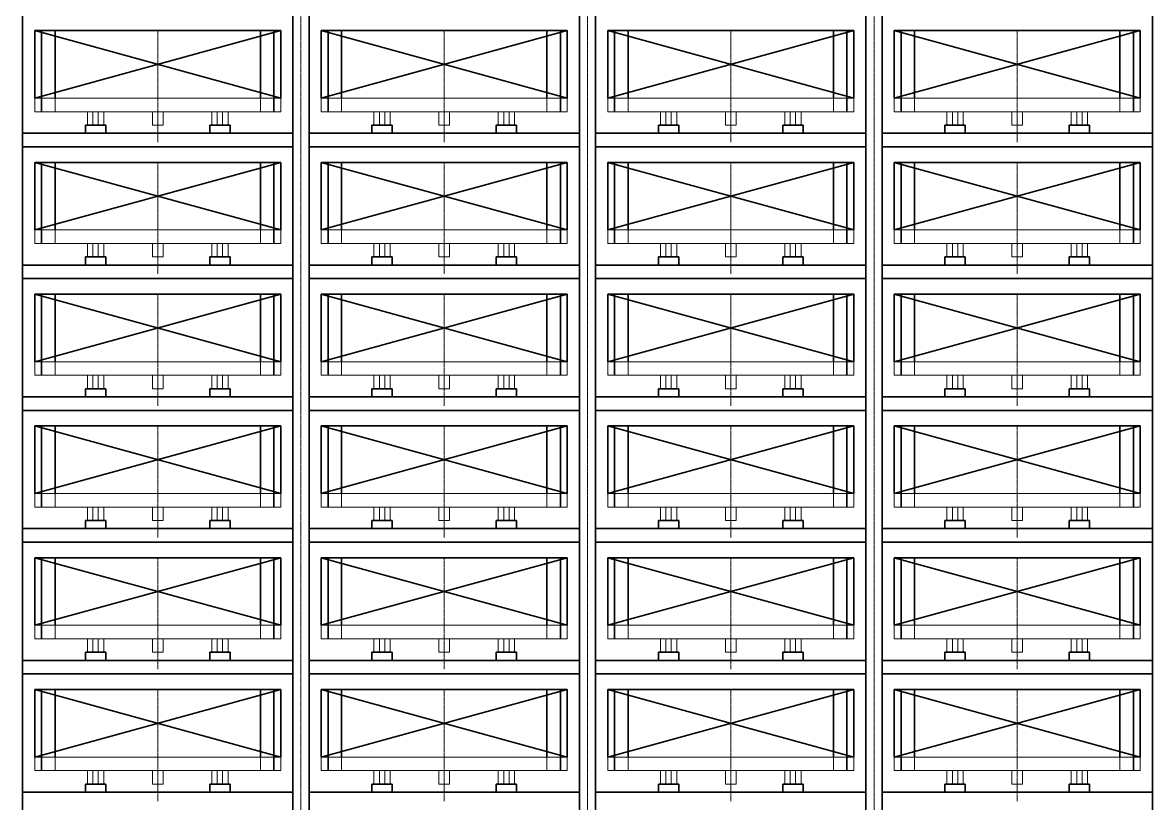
# Model space of a CAD drawing. Header units: millimetres. Extents: x -67280 to 67280, y -47520 to 47520.
# Drawn here: x -7238 to 1122, y 9242 to 15019 of the extents above; entities that cross this region are included whole.
import ezdxf

# ---------------------------------------------------------------- set-up
doc = ezdxf.new("R2010")
doc.units = ezdxf.units.MM
doc.linetypes.add('点画线', pattern=[18, 12, -2, 2, -2])
for name, color, linetype, lineweight in [('ACADCAXA细实线层', 3, 'Continuous', 18), ('EB0', 7, 'Continuous', 35), ('中心线层', 1, '点画线', 18), ('尺寸线层', 4, 'Continuous', 18), ('细实线层', 3, 'Continuous', 18)]:
    doc.layers.add(name, color=color, linetype=linetype, lineweight=lineweight)

msp = doc.modelspace()

# ---------------------------------------------------------------- linework, layer by layer
at = {"layer": 'ACADCAXA细实线层', "color": 2, "linetype": 'Continuous', "lineweight": 18}
for p, q in [((-7147.969, 14459.786), (-5327.969, 14459.786)), ((-5027.969, 14459.786), (-3207.969, 14459.786)), ((-2907.969, 14459.786), (-1087.969, 14459.786)), ((-787.969, 14459.786), (1032.031, 14459.786)), ((-7147.969, 14359.786), (-5327.969, 14359.786)), ((-6757.969, 14259.786), (-6757.969, 14359.786)), ((-6677.969, 14259.786), (-6677.969, 14359.786)), ((-6277.969, 14259.786), (-6277.969, 14359.786)), ((-6197.969, 14259.786), (-6197.969, 14359.786)), ((-5797.969, 14259.786), (-5797.969, 14359.786)), ((-5717.969, 14259.786), (-5717.969, 14359.786)), ((-5027.969, 14359.786), (-3207.969, 14359.786)), ((-4637.969, 14259.786), (-4637.969, 14359.786)), ((-4557.969, 14259.786), (-4557.969, 14359.786)), ((-4157.969, 14259.786), (-4157.969, 14359.786)), ((-4077.969, 14259.786), (-4077.969, 14359.786)), ((-3677.969, 14259.786), (-3677.969, 14359.786)), ((-3597.969, 14259.786), (-3597.969, 14359.786)), ((-2907.969, 14359.786), (-1087.969, 14359.786)), ((-2517.969, 14259.786), (-2517.969, 14359.786)), ((-2437.969, 14259.786), (-2437.969, 14359.786)), ((-2037.969, 14259.786), (-2037.969, 14359.786)), ((-1957.969, 14259.786), (-1957.969, 14359.786)), ((-1557.969, 14259.786), (-1557.969, 14359.786)), ((-1477.969, 14259.786), (-1477.969, 14359.786)), ((-787.969, 14359.786), (1032.031, 14359.786)), ((-397.969, 14259.786), (-397.969, 14359.786)), ((-317.969, 14259.786), (-317.969, 14359.786)), ((82.031, 14259.786), (82.031, 14359.786)), ((162.031, 14259.786), (162.031, 14359.786)), ((562.031, 14259.786), (562.031, 14359.786)), ((642.031, 14259.786), (642.031, 14359.786)), ((-6757.969, 14259.786), (-6677.969, 14259.786)), ((-6277.969, 14259.786), (-6197.969, 14259.786)), ((-5797.969, 14259.786), (-5717.969, 14259.786)), ((-4637.969, 14259.786), (-4557.969, 14259.786)), ((-4157.969, 14259.786), (-4077.969, 14259.786)), ((-3677.969, 14259.786), (-3597.969, 14259.786)), ((-2517.969, 14259.786), (-2437.969, 14259.786)), ((-2037.969, 14259.786), (-1957.969, 14259.786)), ((-1557.969, 14259.786), (-1477.969, 14259.786)), ((-397.969, 14259.786), (-317.969, 14259.786)), ((82.031, 14259.786), (162.031, 14259.786)), ((562.031, 14259.786), (642.031, 14259.786)), ((-7147.969, 13484.786), (-5327.969, 13484.786)), ((-5027.969, 13484.786), (-3207.969, 13484.786)), ((-2907.969, 13484.786), (-1087.969, 13484.786)), ((-787.969, 13484.786), (1032.031, 13484.786)), ((-7147.969, 13384.786), (-5327.969, 13384.786)), ((-6757.969, 13284.786), (-6757.969, 13384.786)), ((-6677.969, 13284.786), (-6677.969, 13384.786)), ((-6277.969, 13284.786), (-6277.969, 13384.786)), ((-6197.969, 13284.786), (-6197.969, 13384.786)), ((-5797.969, 13284.786), (-5797.969, 13384.786)), ((-5717.969, 13284.786), (-5717.969, 13384.786)), ((-5027.969, 13384.786), (-3207.969, 13384.786)), ((-4637.969, 13284.786), (-4637.969, 13384.786)), ((-4557.969, 13284.786), (-4557.969, 13384.786)), ((-4157.969, 13284.786), (-4157.969, 13384.786)), ((-4077.969, 13284.786), (-4077.969, 13384.786)), ((-3677.969, 13284.786), (-3677.969, 13384.786)), ((-3597.969, 13284.786), (-3597.969, 13384.786)), ((-2907.969, 13384.786), (-1087.969, 13384.786)), ((-2517.969, 13284.786), (-2517.969, 13384.786)), ((-2437.969, 13284.786), (-2437.969, 13384.786)), ((-2037.969, 13284.786), (-2037.969, 13384.786)), ((-1957.969, 13284.786), (-1957.969, 13384.786)), ((-1557.969, 13284.786), (-1557.969, 13384.786)), ((-1477.969, 13284.786), (-1477.969, 13384.786)), ((-787.969, 13384.786), (1032.031, 13384.786)), ((-397.969, 13284.786), (-397.969, 13384.786)), ((-317.969, 13284.786), (-317.969, 13384.786)), ((82.031, 13284.786), (82.031, 13384.786)), ((162.031, 13284.786), (162.031, 13384.786)), ((562.031, 13284.786), (562.031, 13384.786)), ((642.031, 13284.786), (642.031, 13384.786)), ((-6757.969, 13284.786), (-6677.969, 13284.786)), ((-6277.969, 13284.786), (-6197.969, 13284.786)), ((-5797.969, 13284.786), (-5717.969, 13284.786)), ((-4637.969, 13284.786), (-4557.969, 13284.786)), ((-4157.969, 13284.786), (-4077.969, 13284.786)), ((-3677.969, 13284.786), (-3597.969, 13284.786)), ((-2517.969, 13284.786), (-2437.969, 13284.786)), ((-2037.969, 13284.786), (-1957.969, 13284.786)), ((-1557.969, 13284.786), (-1477.969, 13284.786)), ((-397.969, 13284.786), (-317.969, 13284.786)), ((82.031, 13284.786), (162.031, 13284.786)), ((562.031, 13284.786), (642.031, 13284.786)), ((-7147.969, 12509.786), (-5327.969, 12509.786)), ((-5027.969, 12509.786), (-3207.969, 12509.786)), ((-2907.969, 12509.786), (-1087.969, 12509.786)), ((-787.969, 12509.786), (1032.031, 12509.786)), ((-7147.969, 12409.786), (-5327.969, 12409.786)), ((-6757.969, 12309.786), (-6757.969, 12409.786)), ((-6677.969, 12309.786), (-6677.969, 12409.786)), ((-6277.969, 12309.786), (-6277.969, 12409.786)), ((-6197.969, 12309.786), (-6197.969, 12409.786)), ((-5797.969, 12309.786), (-5797.969, 12409.786)), ((-5717.969, 12309.786), (-5717.969, 12409.786)), ((-5027.969, 12409.786), (-3207.969, 12409.786)), ((-4637.969, 12309.786), (-4637.969, 12409.786)), ((-4557.969, 12309.786), (-4557.969, 12409.786)), ((-4157.969, 12309.786), (-4157.969, 12409.786)), ((-4077.969, 12309.786), (-4077.969, 12409.786)), ((-3677.969, 12309.786), (-3677.969, 12409.786)), ((-3597.969, 12309.786), (-3597.969, 12409.786)), ((-2907.969, 12409.786), (-1087.969, 12409.786)), ((-2517.969, 12309.786), (-2517.969, 12409.786)), ((-2437.969, 12309.786), (-2437.969, 12409.786)), ((-2037.969, 12309.786), (-2037.969, 12409.786)), ((-1957.969, 12309.786), (-1957.969, 12409.786)), ((-1557.969, 12309.786), (-1557.969, 12409.786)), ((-1477.969, 12309.786), (-1477.969, 12409.786)), ((-787.969, 12409.786), (1032.031, 12409.786)), ((-397.969, 12309.786), (-397.969, 12409.786)), ((-317.969, 12309.786), (-317.969, 12409.786)), ((82.031, 12309.786), (82.031, 12409.786)), ((162.031, 12309.786), (162.031, 12409.786)), ((562.031, 12309.786), (562.031, 12409.786)), ((642.031, 12309.786), (642.031, 12409.786)), ((-6757.969, 12309.786), (-6677.969, 12309.786)), ((-6277.969, 12309.786), (-6197.969, 12309.786)), ((-5797.969, 12309.786), (-5717.969, 12309.786)), ((-4637.969, 12309.786), (-4557.969, 12309.786)), ((-4157.969, 12309.786), (-4077.969, 12309.786)), ((-3677.969, 12309.786), (-3597.969, 12309.786)), ((-2517.969, 12309.786), (-2437.969, 12309.786)), ((-2037.969, 12309.786), (-1957.969, 12309.786)), ((-1557.969, 12309.786), (-1477.969, 12309.786)), ((-397.969, 12309.786), (-317.969, 12309.786)), ((82.031, 12309.786), (162.031, 12309.786)), ((562.031, 12309.786), (642.031, 12309.786)), ((-7147.969, 11534.786), (-5327.969, 11534.786)), ((-5027.969, 11534.786), (-3207.969, 11534.786)), ((-2907.969, 11534.786), (-1087.969, 11534.786)), ((-787.969, 11534.786), (1032.031, 11534.786)), ((-7147.969, 11434.786), (-5327.969, 11434.786)), ((-6757.969, 11334.786), (-6757.969, 11434.786)), ((-6677.969, 11334.786), (-6677.969, 11434.786)), ((-6277.969, 11334.786), (-6277.969, 11434.786)), ((-6197.969, 11334.786), (-6197.969, 11434.786)), ((-5797.969, 11334.786), (-5797.969, 11434.786)), ((-5717.969, 11334.786), (-5717.969, 11434.786)), ((-5027.969, 11434.786), (-3207.969, 11434.786)), ((-4637.969, 11334.786), (-4637.969, 11434.786)), ((-4557.969, 11334.786), (-4557.969, 11434.786)), ((-4157.969, 11334.786), (-4157.969, 11434.786)), ((-4077.969, 11334.786), (-4077.969, 11434.786)), ((-3677.969, 11334.786), (-3677.969, 11434.786)), ((-3597.969, 11334.786), (-3597.969, 11434.786)), ((-2907.969, 11434.786), (-1087.969, 11434.786)), ((-2517.969, 11334.786), (-2517.969, 11434.786)), ((-2437.969, 11334.786), (-2437.969, 11434.786)), ((-2037.969, 11334.786), (-2037.969, 11434.786)), ((-1957.969, 11334.786), (-1957.969, 11434.786)), ((-1557.969, 11334.786), (-1557.969, 11434.786)), ((-1477.969, 11334.786), (-1477.969, 11434.786)), ((-787.969, 11434.786), (1032.031, 11434.786)), ((-397.969, 11334.786), (-397.969, 11434.786)), ((-317.969, 11334.786), (-317.969, 11434.786)), ((82.031, 11334.786), (82.031, 11434.786)), ((162.031, 11334.786), (162.031, 11434.786)), ((562.031, 11334.786), (562.031, 11434.786)), ((642.031, 11334.786), (642.031, 11434.786)), ((-6757.969, 11334.786), (-6677.969, 11334.786)), ((-6277.969, 11334.786), (-6197.969, 11334.786)), ((-5797.969, 11334.786), (-5717.969, 11334.786)), ((-4637.969, 11334.786), (-4557.969, 11334.786)), ((-4157.969, 11334.786), (-4077.969, 11334.786)), ((-3677.969, 11334.786), (-3597.969, 11334.786)), ((-2517.969, 11334.786), (-2437.969, 11334.786)), ((-2037.969, 11334.786), (-1957.969, 11334.786)), ((-1557.969, 11334.786), (-1477.969, 11334.786)), ((-397.969, 11334.786), (-317.969, 11334.786)), ((82.031, 11334.786), (162.031, 11334.786)), ((562.031, 11334.786), (642.031, 11334.786)), ((-7147.969, 10559.786), (-5327.969, 10559.786)), ((-5027.969, 10559.786), (-3207.969, 10559.786)), ((-2907.969, 10559.786), (-1087.969, 10559.786)), ((-787.969, 10559.786), (1032.031, 10559.786)), ((-7147.969, 10459.786), (-5327.969, 10459.786)), ((-6757.969, 10359.786), (-6757.969, 10459.786)), ((-6677.969, 10359.786), (-6677.969, 10459.786)), ((-6277.969, 10359.786), (-6277.969, 10459.786)), ((-6197.969, 10359.786), (-6197.969, 10459.786)), ((-5797.969, 10359.786), (-5797.969, 10459.786)), ((-5717.969, 10359.786), (-5717.969, 10459.786)), ((-5027.969, 10459.786), (-3207.969, 10459.786)), ((-4637.969, 10359.786), (-4637.969, 10459.786)), ((-4557.969, 10359.786), (-4557.969, 10459.786)), ((-4157.969, 10359.786), (-4157.969, 10459.786)), ((-4077.969, 10359.786), (-4077.969, 10459.786)), ((-3677.969, 10359.786), (-3677.969, 10459.786)), ((-3597.969, 10359.786), (-3597.969, 10459.786)), ((-2907.969, 10459.786), (-1087.969, 10459.786)), ((-2517.969, 10359.786), (-2517.969, 10459.786)), ((-2437.969, 10359.786), (-2437.969, 10459.786)), ((-2037.969, 10359.786), (-2037.969, 10459.786)), ((-1957.969, 10359.786), (-1957.969, 10459.786)), ((-1557.969, 10359.786), (-1557.969, 10459.786)), ((-1477.969, 10359.786), (-1477.969, 10459.786)), ((-787.969, 10459.786), (1032.031, 10459.786)), ((-397.969, 10359.786), (-397.969, 10459.786)), ((-317.969, 10359.786), (-317.969, 10459.786)), ((82.031, 10359.786), (82.031, 10459.786)), ((162.031, 10359.786), (162.031, 10459.786)), ((562.031, 10359.786), (562.031, 10459.786)), ((642.031, 10359.786), (642.031, 10459.786)), ((-6757.969, 10359.786), (-6677.969, 10359.786)), ((-6277.969, 10359.786), (-6197.969, 10359.786)), ((-5797.969, 10359.786), (-5717.969, 10359.786)), ((-4637.969, 10359.786), (-4557.969, 10359.786)), ((-4157.969, 10359.786), (-4077.969, 10359.786)), ((-3677.969, 10359.786), (-3597.969, 10359.786)), ((-2517.969, 10359.786), (-2437.969, 10359.786)), ((-2037.969, 10359.786), (-1957.969, 10359.786)), ((-1557.969, 10359.786), (-1477.969, 10359.786)), ((-397.969, 10359.786), (-317.969, 10359.786)), ((82.031, 10359.786), (162.031, 10359.786)), ((562.031, 10359.786), (642.031, 10359.786)), ((-7147.969, 9584.786), (-5327.969, 9584.786)), ((-5027.969, 9584.786), (-3207.969, 9584.786)), ((-2907.969, 9584.786), (-1087.969, 9584.786)), ((-787.969, 9584.786), (1032.031, 9584.786)), ((-7147.969, 9484.786), (-5327.969, 9484.786)), ((-6757.969, 9384.786), (-6757.969, 9484.786)), ((-6677.969, 9384.786), (-6677.969, 9484.786)), ((-6277.969, 9384.786), (-6277.969, 9484.786)), ((-6197.969, 9384.786), (-6197.969, 9484.786)), ((-5797.969, 9384.786), (-5797.969, 9484.786)), ((-5717.969, 9384.786), (-5717.969, 9484.786)), ((-5027.969, 9484.786), (-3207.969, 9484.786)), ((-4637.969, 9384.786), (-4637.969, 9484.786)), ((-4557.969, 9384.786), (-4557.969, 9484.786)), ((-4157.969, 9384.786), (-4157.969, 9484.786)), ((-4077.969, 9384.786), (-4077.969, 9484.786)), ((-3677.969, 9384.786), (-3677.969, 9484.786)), ((-3597.969, 9384.786), (-3597.969, 9484.786)), ((-2907.969, 9484.786), (-1087.969, 9484.786)), ((-2517.969, 9384.786), (-2517.969, 9484.786)), ((-2437.969, 9384.786), (-2437.969, 9484.786)), ((-2037.969, 9384.786), (-2037.969, 9484.786)), ((-1957.969, 9384.786), (-1957.969, 9484.786)), ((-1557.969, 9384.786), (-1557.969, 9484.786)), ((-1477.969, 9384.786), (-1477.969, 9484.786)), ((-787.969, 9484.786), (1032.031, 9484.786)), ((-397.969, 9384.786), (-397.969, 9484.786)), ((-317.969, 9384.786), (-317.969, 9484.786)), ((82.031, 9384.786), (82.031, 9484.786)), ((162.031, 9384.786), (162.031, 9484.786)), ((562.031, 9384.786), (562.031, 9484.786)), ((642.031, 9384.786), (642.031, 9484.786)), ((-6757.969, 9384.786), (-6677.969, 9384.786)), ((-6277.969, 9384.786), (-6197.969, 9384.786)), ((-5797.969, 9384.786), (-5717.969, 9384.786)), ((-4637.969, 9384.786), (-4557.969, 9384.786)), ((-4157.969, 9384.786), (-4077.969, 9384.786)), ((-3677.969, 9384.786), (-3597.969, 9384.786)), ((-2517.969, 9384.786), (-2437.969, 9384.786)), ((-2037.969, 9384.786), (-1957.969, 9384.786)), ((-1557.969, 9384.786), (-1477.969, 9384.786)), ((-397.969, 9384.786), (-317.969, 9384.786)), ((82.031, 9384.786), (162.031, 9384.786)), ((562.031, 9384.786), (642.031, 9384.786))]:
    msp.add_line(p, q, dxfattribs=at)
at = {"layer": 'EB0'}
for p, q in [((-7237.969, 7599.786), (-7237.969, 18849.786)), ((-5237.969, 7599.786), (-5237.969, 18849.786)), ((-5117.969, 7599.786), (-5117.969, 18849.786)), ((-3117.969, 7599.786), (-3117.969, 18849.786)), ((-2997.969, 7599.786), (-2997.969, 18849.786)), ((-997.969, 7599.786), (-997.969, 18849.786)), ((-877.969, 7599.786), (-877.969, 18849.786)), ((1122.031, 7599.786), (1122.031, 18849.786)), ((-6772.969, 14199.786), (-6772.969, 14259.786)), ((-6622.969, 14259.786), (-6772.969, 14259.786)), ((-6622.969, 14199.786), (-6622.969, 14259.786)), ((-5852.969, 14259.786), (-5702.969, 14259.786)), ((-5852.969, 14199.786), (-5852.969, 14259.786)), ((-5702.969, 14199.786), (-5702.969, 14259.786)), ((-4652.969, 14199.786), (-4652.969, 14259.786)), ((-4502.969, 14259.786), (-4652.969, 14259.786)), ((-4502.969, 14199.786), (-4502.969, 14259.786)), ((-3732.969, 14259.786), (-3582.969, 14259.786)), ((-3732.969, 14199.786), (-3732.969, 14259.786)), ((-3582.969, 14199.786), (-3582.969, 14259.786)), ((-2532.969, 14199.786), (-2532.969, 14259.786)), ((-2382.969, 14259.786), (-2532.969, 14259.786)), ((-2382.969, 14199.786), (-2382.969, 14259.786)), ((-1612.969, 14259.786), (-1462.969, 14259.786)), ((-1612.969, 14199.786), (-1612.969, 14259.786)), ((-1462.969, 14199.786), (-1462.969, 14259.786)), ((-412.969, 14199.786), (-412.969, 14259.786)), ((-262.969, 14259.786), (-412.969, 14259.786)), ((-262.969, 14199.786), (-262.969, 14259.786)), ((507.031, 14259.786), (657.031, 14259.786)), ((507.031, 14199.786), (507.031, 14259.786)), ((657.031, 14199.786), (657.031, 14259.786)), ((-7237.969, 14199.786), (-5237.969, 14199.786)), ((-6997.969, 14199.786), (-5237.969, 14199.786)), ((-5117.969, 14199.786), (-3117.969, 14199.786)), ((-4877.969, 14199.786), (-3117.969, 14199.786)), ((-2997.969, 14199.786), (-997.969, 14199.786)), ((-2757.969, 14199.786), (-997.969, 14199.786)), ((-877.969, 14199.786), (1122.031, 14199.786)), ((-637.969, 14199.786), (1122.031, 14199.786)), ((-7237.969, 14099.786), (-5237.969, 14099.786)), ((-6997.969, 14099.786), (-5237.969, 14099.786)), ((-5117.969, 14099.786), (-3117.969, 14099.786)), ((-4877.969, 14099.786), (-3117.969, 14099.786)), ((-2997.969, 14099.786), (-997.969, 14099.786)), ((-2757.969, 14099.786), (-997.969, 14099.786)), ((-877.969, 14099.786), (1122.031, 14099.786)), ((-637.969, 14099.786), (1122.031, 14099.786)), ((-7237.969, 13224.786), (-5237.969, 13224.786)), ((-6997.969, 13224.786), (-5237.969, 13224.786)), ((-6772.969, 13224.786), (-6772.969, 13284.786)), ((-6622.969, 13284.786), (-6772.969, 13284.786)), ((-6622.969, 13224.786), (-6622.969, 13284.786)), ((-5852.969, 13284.786), (-5702.969, 13284.786)), ((-5852.969, 13224.786), (-5852.969, 13284.786)), ((-5702.969, 13224.786), (-5702.969, 13284.786)), ((-5117.969, 13224.786), (-3117.969, 13224.786)), ((-4877.969, 13224.786), (-3117.969, 13224.786)), ((-4652.969, 13224.786), (-4652.969, 13284.786)), ((-4502.969, 13284.786), (-4652.969, 13284.786)), ((-4502.969, 13224.786), (-4502.969, 13284.786)), ((-3732.969, 13284.786), (-3582.969, 13284.786)), ((-3732.969, 13224.786), (-3732.969, 13284.786)), ((-3582.969, 13224.786), (-3582.969, 13284.786)), ((-2997.969, 13224.786), (-997.969, 13224.786)), ((-2757.969, 13224.786), (-997.969, 13224.786)), ((-2532.969, 13224.786), (-2532.969, 13284.786)), ((-2382.969, 13284.786), (-2532.969, 13284.786)), ((-2382.969, 13224.786), (-2382.969, 13284.786)), ((-1612.969, 13284.786), (-1462.969, 13284.786)), ((-1612.969, 13224.786), (-1612.969, 13284.786)), ((-1462.969, 13224.786), (-1462.969, 13284.786)), ((-877.969, 13224.786), (1122.031, 13224.786)), ((-637.969, 13224.786), (1122.031, 13224.786)), ((-412.969, 13224.786), (-412.969, 13284.786)), ((-262.969, 13284.786), (-412.969, 13284.786)), ((-262.969, 13224.786), (-262.969, 13284.786)), ((507.031, 13284.786), (657.031, 13284.786)), ((507.031, 13224.786), (507.031, 13284.786)), ((657.031, 13224.786), (657.031, 13284.786)), ((-7237.969, 13124.786), (-5237.969, 13124.786)), ((-6997.969, 13124.786), (-5237.969, 13124.786)), ((-5117.969, 13124.786), (-3117.969, 13124.786)), ((-4877.969, 13124.786), (-3117.969, 13124.786)), ((-2997.969, 13124.786), (-997.969, 13124.786)), ((-2757.969, 13124.786), (-997.969, 13124.786)), ((-877.969, 13124.786), (1122.031, 13124.786)), ((-637.969, 13124.786), (1122.031, 13124.786)), ((-6772.969, 12249.786), (-6772.969, 12309.786)), ((-6622.969, 12309.786), (-6772.969, 12309.786)), ((-6622.969, 12249.786), (-6622.969, 12309.786)), ((-5852.969, 12309.786), (-5702.969, 12309.786)), ((-5852.969, 12249.786), (-5852.969, 12309.786)), ((-5702.969, 12249.786), (-5702.969, 12309.786)), ((-4652.969, 12249.786), (-4652.969, 12309.786)), ((-4502.969, 12309.786), (-4652.969, 12309.786)), ((-4502.969, 12249.786), (-4502.969, 12309.786)), ((-3732.969, 12309.786), (-3582.969, 12309.786)), ((-3732.969, 12249.786), (-3732.969, 12309.786)), ((-3582.969, 12249.786), (-3582.969, 12309.786)), ((-2532.969, 12249.786), (-2532.969, 12309.786)), ((-2382.969, 12309.786), (-2532.969, 12309.786)), ((-2382.969, 12249.786), (-2382.969, 12309.786)), ((-1612.969, 12309.786), (-1462.969, 12309.786)), ((-1612.969, 12249.786), (-1612.969, 12309.786)), ((-1462.969, 12249.786), (-1462.969, 12309.786)), ((-412.969, 12249.786), (-412.969, 12309.786)), ((-262.969, 12309.786), (-412.969, 12309.786)), ((-262.969, 12249.786), (-262.969, 12309.786)), ((507.031, 12309.786), (657.031, 12309.786)), ((507.031, 12249.786), (507.031, 12309.786)), ((657.031, 12249.786), (657.031, 12309.786)), ((-7237.969, 12249.786), (-5237.969, 12249.786)), ((-6997.969, 12249.786), (-5237.969, 12249.786)), ((-5117.969, 12249.786), (-3117.969, 12249.786)), ((-4877.969, 12249.786), (-3117.969, 12249.786)), ((-2997.969, 12249.786), (-997.969, 12249.786)), ((-2757.969, 12249.786), (-997.969, 12249.786)), ((-877.969, 12249.786), (1122.031, 12249.786)), ((-637.969, 12249.786), (1122.031, 12249.786)), ((-7237.969, 12149.786), (-5237.969, 12149.786)), ((-6997.969, 12149.786), (-5237.969, 12149.786)), ((-5117.969, 12149.786), (-3117.969, 12149.786)), ((-4877.969, 12149.786), (-3117.969, 12149.786)), ((-2997.969, 12149.786), (-997.969, 12149.786)), ((-2757.969, 12149.786), (-997.969, 12149.786)), ((-877.969, 12149.786), (1122.031, 12149.786)), ((-637.969, 12149.786), (1122.031, 12149.786)), ((-6772.969, 11274.786), (-6772.969, 11334.786)), ((-6622.969, 11334.786), (-6772.969, 11334.786)), ((-6622.969, 11274.786), (-6622.969, 11334.786)), ((-5852.969, 11334.786), (-5702.969, 11334.786)), ((-5852.969, 11274.786), (-5852.969, 11334.786)), ((-5702.969, 11274.786), (-5702.969, 11334.786)), ((-4652.969, 11274.786), (-4652.969, 11334.786)), ((-4502.969, 11334.786), (-4652.969, 11334.786)), ((-4502.969, 11274.786), (-4502.969, 11334.786)), ((-3732.969, 11334.786), (-3582.969, 11334.786)), ((-3732.969, 11274.786), (-3732.969, 11334.786)), ((-3582.969, 11274.786), (-3582.969, 11334.786)), ((-2532.969, 11274.786), (-2532.969, 11334.786)), ((-2382.969, 11334.786), (-2532.969, 11334.786)), ((-2382.969, 11274.786), (-2382.969, 11334.786)), ((-1612.969, 11334.786), (-1462.969, 11334.786)), ((-1612.969, 11274.786), (-1612.969, 11334.786)), ((-1462.969, 11274.786), (-1462.969, 11334.786)), ((-412.969, 11274.786), (-412.969, 11334.786)), ((-262.969, 11334.786), (-412.969, 11334.786)), ((-262.969, 11274.786), (-262.969, 11334.786)), ((507.031, 11334.786), (657.031, 11334.786)), ((507.031, 11274.786), (507.031, 11334.786)), ((657.031, 11274.786), (657.031, 11334.786)), ((-7237.969, 11274.786), (-5237.969, 11274.786)), ((-6997.969, 11274.786), (-5237.969, 11274.786)), ((-5117.969, 11274.786), (-3117.969, 11274.786)), ((-4877.969, 11274.786), (-3117.969, 11274.786)), ((-2997.969, 11274.786), (-997.969, 11274.786)), ((-2757.969, 11274.786), (-997.969, 11274.786)), ((-877.969, 11274.786), (1122.031, 11274.786)), ((-637.969, 11274.786), (1122.031, 11274.786)), ((-7237.969, 11174.786), (-5237.969, 11174.786)), ((-6997.969, 11174.786), (-5237.969, 11174.786)), ((-5117.969, 11174.786), (-3117.969, 11174.786)), ((-4877.969, 11174.786), (-3117.969, 11174.786)), ((-2997.969, 11174.786), (-997.969, 11174.786)), ((-2757.969, 11174.786), (-997.969, 11174.786)), ((-877.969, 11174.786), (1122.031, 11174.786)), ((-637.969, 11174.786), (1122.031, 11174.786)), ((-7237.969, 10299.786), (-5237.969, 10299.786)), ((-6997.969, 10299.786), (-5237.969, 10299.786)), ((-6772.969, 10299.786), (-6772.969, 10359.786)), ((-6622.969, 10359.786), (-6772.969, 10359.786)), ((-6622.969, 10299.786), (-6622.969, 10359.786)), ((-5852.969, 10359.786), (-5702.969, 10359.786)), ((-5852.969, 10299.786), (-5852.969, 10359.786)), ((-5702.969, 10299.786), (-5702.969, 10359.786)), ((-5117.969, 10299.786), (-3117.969, 10299.786)), ((-4877.969, 10299.786), (-3117.969, 10299.786)), ((-4652.969, 10299.786), (-4652.969, 10359.786)), ((-4502.969, 10359.786), (-4652.969, 10359.786)), ((-4502.969, 10299.786), (-4502.969, 10359.786)), ((-3732.969, 10359.786), (-3582.969, 10359.786)), ((-3732.969, 10299.786), (-3732.969, 10359.786)), ((-3582.969, 10299.786), (-3582.969, 10359.786)), ((-2997.969, 10299.786), (-997.969, 10299.786)), ((-2757.969, 10299.786), (-997.969, 10299.786)), ((-2532.969, 10299.786), (-2532.969, 10359.786)), ((-2382.969, 10359.786), (-2532.969, 10359.786)), ((-2382.969, 10299.786), (-2382.969, 10359.786)), ((-1612.969, 10359.786), (-1462.969, 10359.786)), ((-1612.969, 10299.786), (-1612.969, 10359.786)), ((-1462.969, 10299.786), (-1462.969, 10359.786)), ((-877.969, 10299.786), (1122.031, 10299.786)), ((-637.969, 10299.786), (1122.031, 10299.786)), ((-412.969, 10299.786), (-412.969, 10359.786)), ((-262.969, 10359.786), (-412.969, 10359.786)), ((-262.969, 10299.786), (-262.969, 10359.786)), ((507.031, 10359.786), (657.031, 10359.786)), ((507.031, 10299.786), (507.031, 10359.786)), ((657.031, 10299.786), (657.031, 10359.786)), ((-7237.969, 10199.786), (-5237.969, 10199.786)), ((-6997.969, 10199.786), (-5237.969, 10199.786)), ((-5117.969, 10199.786), (-3117.969, 10199.786)), ((-4877.969, 10199.786), (-3117.969, 10199.786)), ((-2997.969, 10199.786), (-997.969, 10199.786)), ((-2757.969, 10199.786), (-997.969, 10199.786)), ((-877.969, 10199.786), (1122.031, 10199.786)), ((-637.969, 10199.786), (1122.031, 10199.786)), ((-6772.969, 9324.786), (-6772.969, 9384.786)), ((-6622.969, 9384.786), (-6772.969, 9384.786)), ((-6622.969, 9324.786), (-6622.969, 9384.786)), ((-5852.969, 9384.786), (-5702.969, 9384.786)), ((-5852.969, 9324.786), (-5852.969, 9384.786)), ((-5702.969, 9324.786), (-5702.969, 9384.786)), ((-4652.969, 9324.786), (-4652.969, 9384.786)), ((-4502.969, 9384.786), (-4652.969, 9384.786)), ((-4502.969, 9324.786), (-4502.969, 9384.786)), ((-3732.969, 9384.786), (-3582.969, 9384.786)), ((-3732.969, 9324.786), (-3732.969, 9384.786)), ((-3582.969, 9324.786), (-3582.969, 9384.786)), ((-2532.969, 9324.786), (-2532.969, 9384.786)), ((-2382.969, 9384.786), (-2532.969, 9384.786)), ((-2382.969, 9324.786), (-2382.969, 9384.786)), ((-1612.969, 9384.786), (-1462.969, 9384.786)), ((-1612.969, 9324.786), (-1612.969, 9384.786)), ((-1462.969, 9324.786), (-1462.969, 9384.786)), ((-412.969, 9324.786), (-412.969, 9384.786)), ((-262.969, 9384.786), (-412.969, 9384.786)), ((-262.969, 9324.786), (-262.969, 9384.786)), ((507.031, 9384.786), (657.031, 9384.786)), ((507.031, 9324.786), (507.031, 9384.786)), ((657.031, 9324.786), (657.031, 9384.786)), ((-7237.969, 9324.786), (-5237.969, 9324.786)), ((-6997.969, 9324.786), (-5237.969, 9324.786)), ((-5117.969, 9324.786), (-3117.969, 9324.786)), ((-4877.969, 9324.786), (-3117.969, 9324.786)), ((-2997.969, 9324.786), (-997.969, 9324.786)), ((-2757.969, 9324.786), (-997.969, 9324.786)), ((-877.969, 9324.786), (1122.031, 9324.786)), ((-637.969, 9324.786), (1122.031, 9324.786))]:
    msp.add_line(p, q, dxfattribs=at)
at = {"layer": 'EB0', "color": 2}
for p, q in [((-7147.969, 14959.786), (-5327.969, 14959.786)), ((-5327.969, 14959.786), (-7147.969, 14459.786)), ((-7147.969, 14959.786), (-5327.969, 14459.786)), ((-7147.969, 14459.786), (-7147.969, 14959.786)), ((-5327.969, 14459.786), (-5327.969, 14959.786)), ((-5027.969, 14959.786), (-3207.969, 14959.786)), ((-3207.969, 14959.786), (-5027.969, 14459.786)), ((-5027.969, 14959.786), (-3207.969, 14459.786)), ((-5027.969, 14459.786), (-5027.969, 14959.786)), ((-3207.969, 14459.786), (-3207.969, 14959.786)), ((-2907.969, 14959.786), (-1087.969, 14959.786)), ((-1087.969, 14959.786), (-2907.969, 14459.786)), ((-2907.969, 14959.786), (-1087.969, 14459.786)), ((-2907.969, 14459.786), (-2907.969, 14959.786)), ((-1087.969, 14459.786), (-1087.969, 14959.786)), ((-787.969, 14959.786), (1032.031, 14959.786)), ((1032.031, 14959.786), (-787.969, 14459.786)), ((-787.969, 14959.786), (1032.031, 14459.786)), ((-787.969, 14459.786), (-787.969, 14959.786)), ((1032.031, 14459.786), (1032.031, 14959.786)), ((-7147.969, 13984.786), (-5327.969, 13984.786)), ((-5327.969, 13984.786), (-7147.969, 13484.786)), ((-7147.969, 13984.786), (-5327.969, 13484.786)), ((-7147.969, 13484.786), (-7147.969, 13984.786)), ((-5327.969, 13484.786), (-5327.969, 13984.786)), ((-5027.969, 13984.786), (-3207.969, 13984.786)), ((-3207.969, 13984.786), (-5027.969, 13484.786)), ((-5027.969, 13984.786), (-3207.969, 13484.786)), ((-5027.969, 13484.786), (-5027.969, 13984.786)), ((-3207.969, 13484.786), (-3207.969, 13984.786)), ((-2907.969, 13984.786), (-1087.969, 13984.786)), ((-1087.969, 13984.786), (-2907.969, 13484.786)), ((-2907.969, 13984.786), (-1087.969, 13484.786)), ((-2907.969, 13484.786), (-2907.969, 13984.786)), ((-1087.969, 13484.786), (-1087.969, 13984.786)), ((-787.969, 13984.786), (1032.031, 13984.786)), ((1032.031, 13984.786), (-787.969, 13484.786)), ((-787.969, 13984.786), (1032.031, 13484.786)), ((-787.969, 13484.786), (-787.969, 13984.786)), ((1032.031, 13484.786), (1032.031, 13984.786)), ((-7147.969, 13009.786), (-5327.969, 13009.786)), ((-5327.969, 13009.786), (-7147.969, 12509.786)), ((-7147.969, 13009.786), (-5327.969, 12509.786)), ((-7147.969, 12509.786), (-7147.969, 13009.786)), ((-5327.969, 12509.786), (-5327.969, 13009.786)), ((-5027.969, 13009.786), (-3207.969, 13009.786)), ((-3207.969, 13009.786), (-5027.969, 12509.786)), ((-5027.969, 13009.786), (-3207.969, 12509.786)), ((-5027.969, 12509.786), (-5027.969, 13009.786)), ((-3207.969, 12509.786), (-3207.969, 13009.786)), ((-2907.969, 13009.786), (-1087.969, 13009.786)), ((-1087.969, 13009.786), (-2907.969, 12509.786)), ((-2907.969, 13009.786), (-1087.969, 12509.786)), ((-2907.969, 12509.786), (-2907.969, 13009.786)), ((-1087.969, 12509.786), (-1087.969, 13009.786)), ((-787.969, 13009.786), (1032.031, 13009.786)), ((1032.031, 13009.786), (-787.969, 12509.786)), ((-787.969, 13009.786), (1032.031, 12509.786)), ((-787.969, 12509.786), (-787.969, 13009.786)), ((1032.031, 12509.786), (1032.031, 13009.786)), ((-7147.969, 12034.786), (-5327.969, 12034.786)), ((-5327.969, 12034.786), (-7147.969, 11534.786)), ((-7147.969, 12034.786), (-5327.969, 11534.786)), ((-7147.969, 11534.786), (-7147.969, 12034.786)), ((-5327.969, 11534.786), (-5327.969, 12034.786)), ((-5027.969, 12034.786), (-3207.969, 12034.786)), ((-3207.969, 12034.786), (-5027.969, 11534.786)), ((-5027.969, 12034.786), (-3207.969, 11534.786)), ((-5027.969, 11534.786), (-5027.969, 12034.786)), ((-3207.969, 11534.786), (-3207.969, 12034.786)), ((-2907.969, 12034.786), (-1087.969, 12034.786)), ((-1087.969, 12034.786), (-2907.969, 11534.786)), ((-2907.969, 12034.786), (-1087.969, 11534.786)), ((-2907.969, 11534.786), (-2907.969, 12034.786)), ((-1087.969, 11534.786), (-1087.969, 12034.786)), ((-787.969, 12034.786), (1032.031, 12034.786)), ((1032.031, 12034.786), (-787.969, 11534.786)), ((-787.969, 12034.786), (1032.031, 11534.786)), ((-787.969, 11534.786), (-787.969, 12034.786)), ((1032.031, 11534.786), (1032.031, 12034.786)), ((-7147.969, 11059.786), (-5327.969, 11059.786)), ((-5327.969, 11059.786), (-7147.969, 10559.786)), ((-7147.969, 11059.786), (-5327.969, 10559.786)), ((-7147.969, 10559.786), (-7147.969, 11059.786)), ((-5327.969, 10559.786), (-5327.969, 11059.786)), ((-5027.969, 11059.786), (-3207.969, 11059.786)), ((-3207.969, 11059.786), (-5027.969, 10559.786)), ((-5027.969, 11059.786), (-3207.969, 10559.786)), ((-5027.969, 10559.786), (-5027.969, 11059.786)), ((-3207.969, 10559.786), (-3207.969, 11059.786)), ((-2907.969, 11059.786), (-1087.969, 11059.786)), ((-1087.969, 11059.786), (-2907.969, 10559.786)), ((-2907.969, 11059.786), (-1087.969, 10559.786)), ((-2907.969, 10559.786), (-2907.969, 11059.786)), ((-1087.969, 10559.786), (-1087.969, 11059.786)), ((-787.969, 11059.786), (1032.031, 11059.786)), ((1032.031, 11059.786), (-787.969, 10559.786)), ((-787.969, 11059.786), (1032.031, 10559.786)), ((-787.969, 10559.786), (-787.969, 11059.786)), ((1032.031, 10559.786), (1032.031, 11059.786)), ((-7147.969, 10084.786), (-5327.969, 10084.786)), ((-5327.969, 10084.786), (-7147.969, 9584.786)), ((-7147.969, 10084.786), (-5327.969, 9584.786)), ((-7147.969, 9584.786), (-7147.969, 10084.786)), ((-5327.969, 9584.786), (-5327.969, 10084.786)), ((-5027.969, 10084.786), (-3207.969, 10084.786)), ((-3207.969, 10084.786), (-5027.969, 9584.786)), ((-5027.969, 10084.786), (-3207.969, 9584.786)), ((-5027.969, 9584.786), (-5027.969, 10084.786)), ((-3207.969, 9584.786), (-3207.969, 10084.786)), ((-2907.969, 10084.786), (-1087.969, 10084.786)), ((-1087.969, 10084.786), (-2907.969, 9584.786)), ((-2907.969, 10084.786), (-1087.969, 9584.786)), ((-2907.969, 9584.786), (-2907.969, 10084.786)), ((-1087.969, 9584.786), (-1087.969, 10084.786)), ((-787.969, 10084.786), (1032.031, 10084.786)), ((1032.031, 10084.786), (-787.969, 9584.786)), ((-787.969, 10084.786), (1032.031, 9584.786)), ((-787.969, 9584.786), (-787.969, 10084.786)), ((1032.031, 9584.786), (1032.031, 10084.786))]:
    msp.add_line(p, q, dxfattribs=at)
at = {"layer": 'EB0', "color": 4}
for p, q in [((-7097.969, 14459.786), (-7097.969, 14959.786)), ((-5377.969, 14459.786), (-5377.969, 14959.786)), ((-4977.969, 14459.786), (-4977.969, 14959.786)), ((-3257.969, 14459.786), (-3257.969, 14959.786)), ((-2857.969, 14459.786), (-2857.969, 14959.786)), ((-1137.969, 14459.786), (-1137.969, 14959.786)), ((-737.969, 14459.786), (-737.969, 14959.786)), ((982.031, 14459.786), (982.031, 14959.786)), ((-7097.969, 14359.786), (-7097.969, 14459.786)), ((-5377.969, 14359.786), (-5377.969, 14459.786)), ((-4977.969, 14359.786), (-4977.969, 14459.786)), ((-3257.969, 14359.786), (-3257.969, 14459.786)), ((-2857.969, 14359.786), (-2857.969, 14459.786)), ((-1137.969, 14359.786), (-1137.969, 14459.786)), ((-737.969, 14359.786), (-737.969, 14459.786)), ((982.031, 14359.786), (982.031, 14459.786)), ((-7097.969, 13484.786), (-7097.969, 13984.786)), ((-5377.969, 13484.786), (-5377.969, 13984.786)), ((-4977.969, 13484.786), (-4977.969, 13984.786)), ((-3257.969, 13484.786), (-3257.969, 13984.786)), ((-2857.969, 13484.786), (-2857.969, 13984.786)), ((-1137.969, 13484.786), (-1137.969, 13984.786)), ((-737.969, 13484.786), (-737.969, 13984.786)), ((982.031, 13484.786), (982.031, 13984.786)), ((-7097.969, 13384.786), (-7097.969, 13484.786)), ((-5377.969, 13384.786), (-5377.969, 13484.786)), ((-4977.969, 13384.786), (-4977.969, 13484.786)), ((-3257.969, 13384.786), (-3257.969, 13484.786)), ((-2857.969, 13384.786), (-2857.969, 13484.786)), ((-1137.969, 13384.786), (-1137.969, 13484.786)), ((-737.969, 13384.786), (-737.969, 13484.786)), ((982.031, 13384.786), (982.031, 13484.786)), ((-7097.969, 12509.786), (-7097.969, 13009.786)), ((-5377.969, 12509.786), (-5377.969, 13009.786)), ((-4977.969, 12509.786), (-4977.969, 13009.786)), ((-3257.969, 12509.786), (-3257.969, 13009.786)), ((-2857.969, 12509.786), (-2857.969, 13009.786)), ((-1137.969, 12509.786), (-1137.969, 13009.786)), ((-737.969, 12509.786), (-737.969, 13009.786)), ((982.031, 12509.786), (982.031, 13009.786)), ((-7097.969, 12409.786), (-7097.969, 12509.786)), ((-5377.969, 12409.786), (-5377.969, 12509.786)), ((-4977.969, 12409.786), (-4977.969, 12509.786)), ((-3257.969, 12409.786), (-3257.969, 12509.786)), ((-2857.969, 12409.786), (-2857.969, 12509.786)), ((-1137.969, 12409.786), (-1137.969, 12509.786)), ((-737.969, 12409.786), (-737.969, 12509.786)), ((982.031, 12409.786), (982.031, 12509.786)), ((-7097.969, 11534.786), (-7097.969, 12034.786)), ((-5377.969, 11534.786), (-5377.969, 12034.786)), ((-4977.969, 11534.786), (-4977.969, 12034.786)), ((-3257.969, 11534.786), (-3257.969, 12034.786)), ((-2857.969, 11534.786), (-2857.969, 12034.786)), ((-1137.969, 11534.786), (-1137.969, 12034.786)), ((-737.969, 11534.786), (-737.969, 12034.786)), ((982.031, 11534.786), (982.031, 12034.786)), ((-7097.969, 11434.786), (-7097.969, 11534.786)), ((-5377.969, 11434.786), (-5377.969, 11534.786)), ((-4977.969, 11434.786), (-4977.969, 11534.786)), ((-3257.969, 11434.786), (-3257.969, 11534.786)), ((-2857.969, 11434.786), (-2857.969, 11534.786)), ((-1137.969, 11434.786), (-1137.969, 11534.786)), ((-737.969, 11434.786), (-737.969, 11534.786)), ((982.031, 11434.786), (982.031, 11534.786)), ((-7097.969, 10559.786), (-7097.969, 11059.786)), ((-5377.969, 10559.786), (-5377.969, 11059.786)), ((-4977.969, 10559.786), (-4977.969, 11059.786)), ((-3257.969, 10559.786), (-3257.969, 11059.786)), ((-2857.969, 10559.786), (-2857.969, 11059.786)), ((-1137.969, 10559.786), (-1137.969, 11059.786)), ((-737.969, 10559.786), (-737.969, 11059.786)), ((982.031, 10559.786), (982.031, 11059.786)), ((-7097.969, 10459.786), (-7097.969, 10559.786)), ((-5377.969, 10459.786), (-5377.969, 10559.786)), ((-4977.969, 10459.786), (-4977.969, 10559.786)), ((-3257.969, 10459.786), (-3257.969, 10559.786)), ((-2857.969, 10459.786), (-2857.969, 10559.786)), ((-1137.969, 10459.786), (-1137.969, 10559.786)), ((-737.969, 10459.786), (-737.969, 10559.786)), ((982.031, 10459.786), (982.031, 10559.786)), ((-7097.969, 9584.786), (-7097.969, 10084.786)), ((-5377.969, 9584.786), (-5377.969, 10084.786)), ((-4977.969, 9584.786), (-4977.969, 10084.786)), ((-3257.969, 9584.786), (-3257.969, 10084.786)), ((-2857.969, 9584.786), (-2857.969, 10084.786)), ((-1137.969, 9584.786), (-1137.969, 10084.786)), ((-737.969, 9584.786), (-737.969, 10084.786)), ((982.031, 9584.786), (982.031, 10084.786)), ((-7097.969, 9484.786), (-7097.969, 9584.786)), ((-5377.969, 9484.786), (-5377.969, 9584.786)), ((-4977.969, 9484.786), (-4977.969, 9584.786)), ((-3257.969, 9484.786), (-3257.969, 9584.786)), ((-2857.969, 9484.786), (-2857.969, 9584.786)), ((-1137.969, 9484.786), (-1137.969, 9584.786)), ((-737.969, 9484.786), (-737.969, 9584.786)), ((982.031, 9484.786), (982.031, 9584.786))]:
    msp.add_line(p, q, dxfattribs=at)
at = {"layer": 'EB0', "color": 5}
for p, q in [((-6997.969, 14459.786), (-6997.969, 14959.786)), ((-5477.969, 14459.786), (-5477.969, 14959.786)), ((-4877.969, 14459.786), (-4877.969, 14959.786)), ((-3357.969, 14459.786), (-3357.969, 14959.786)), ((-2757.969, 14459.786), (-2757.969, 14959.786)), ((-1237.969, 14459.786), (-1237.969, 14959.786)), ((-637.969, 14459.786), (-637.969, 14959.786)), ((882.031, 14459.786), (882.031, 14959.786)), ((-6997.969, 13484.786), (-6997.969, 13984.786)), ((-5477.969, 13484.786), (-5477.969, 13984.786)), ((-4877.969, 13484.786), (-4877.969, 13984.786)), ((-3357.969, 13484.786), (-3357.969, 13984.786)), ((-2757.969, 13484.786), (-2757.969, 13984.786)), ((-1237.969, 13484.786), (-1237.969, 13984.786)), ((-637.969, 13484.786), (-637.969, 13984.786)), ((882.031, 13484.786), (882.031, 13984.786)), ((-6997.969, 12509.786), (-6997.969, 13009.786)), ((-5477.969, 12509.786), (-5477.969, 13009.786)), ((-4877.969, 12509.786), (-4877.969, 13009.786)), ((-3357.969, 12509.786), (-3357.969, 13009.786)), ((-2757.969, 12509.786), (-2757.969, 13009.786)), ((-1237.969, 12509.786), (-1237.969, 13009.786)), ((-637.969, 12509.786), (-637.969, 13009.786)), ((882.031, 12509.786), (882.031, 13009.786)), ((-6997.969, 11534.786), (-6997.969, 12034.786)), ((-5477.969, 11534.786), (-5477.969, 12034.786)), ((-4877.969, 11534.786), (-4877.969, 12034.786)), ((-3357.969, 11534.786), (-3357.969, 12034.786)), ((-2757.969, 11534.786), (-2757.969, 12034.786)), ((-1237.969, 11534.786), (-1237.969, 12034.786)), ((-637.969, 11534.786), (-637.969, 12034.786)), ((882.031, 11534.786), (882.031, 12034.786)), ((-6997.969, 10559.786), (-6997.969, 11059.786)), ((-5477.969, 10559.786), (-5477.969, 11059.786)), ((-4877.969, 10559.786), (-4877.969, 11059.786)), ((-3357.969, 10559.786), (-3357.969, 11059.786)), ((-2757.969, 10559.786), (-2757.969, 11059.786)), ((-1237.969, 10559.786), (-1237.969, 11059.786)), ((-637.969, 10559.786), (-637.969, 11059.786)), ((882.031, 10559.786), (882.031, 11059.786)), ((-6997.969, 9584.786), (-6997.969, 10084.786)), ((-5477.969, 9584.786), (-5477.969, 10084.786)), ((-4877.969, 9584.786), (-4877.969, 10084.786)), ((-3357.969, 9584.786), (-3357.969, 10084.786)), ((-2757.969, 9584.786), (-2757.969, 10084.786)), ((-1237.969, 9584.786), (-1237.969, 10084.786)), ((-637.969, 9584.786), (-637.969, 10084.786)), ((882.031, 9584.786), (882.031, 10084.786))]:
    msp.add_line(p, q, dxfattribs=at)
at = {"layer": '中心线层'}
for p, q in [((-5177.969, 7596.786), (-5177.969, 18852.786)), ((-3057.969, 7596.786), (-3057.969, 18852.786)), ((-937.969, 7596.786), (-937.969, 18852.786)), ((-6237.969, 14134.422), (-6237.969, 14962.786)), ((-4117.969, 14134.422), (-4117.969, 14962.786)), ((-1997.969, 14134.422), (-1997.969, 14962.786)), ((122.031, 14134.422), (122.031, 14962.786)), ((-6237.969, 13159.422), (-6237.969, 13987.786)), ((-4117.969, 13159.422), (-4117.969, 13987.786)), ((-1997.969, 13159.422), (-1997.969, 13987.786)), ((122.031, 13159.422), (122.031, 13987.786)), ((-6237.969, 12184.422), (-6237.969, 13012.786)), ((-4117.969, 12184.422), (-4117.969, 13012.786)), ((-1997.969, 12184.422), (-1997.969, 13012.786)), ((122.031, 12184.422), (122.031, 13012.786)), ((-6237.969, 11209.422), (-6237.969, 12037.786)), ((-4117.969, 11209.422), (-4117.969, 12037.786)), ((-1997.969, 11209.422), (-1997.969, 12037.786)), ((122.031, 11209.422), (122.031, 12037.786)), ((-6237.969, 10234.422), (-6237.969, 11062.786)), ((-4117.969, 10234.422), (-4117.969, 11062.786)), ((-1997.969, 10234.422), (-1997.969, 11062.786)), ((122.031, 10234.422), (122.031, 11062.786)), ((-6237.969, 9259.422), (-6237.969, 10087.786)), ((-4117.969, 9259.422), (-4117.969, 10087.786)), ((-1997.969, 9259.422), (-1997.969, 10087.786)), ((122.031, 9259.422), (122.031, 10087.786))]:
    msp.add_line(p, q, dxfattribs=at)
at = {"layer": '尺寸线层'}
for p, q in [((-7237.969, 7599.786), (-7237.969, 18849.786)), ((-5237.969, 7599.786), (-5237.969, 18849.786)), ((-5117.969, 7599.786), (-5117.969, 18849.786)), ((-3117.969, 7599.786), (-3117.969, 18849.786)), ((-2997.969, 7599.786), (-2997.969, 18849.786)), ((-997.969, 7599.786), (-997.969, 18849.786)), ((-877.969, 7599.786), (-877.969, 18849.786)), ((1122.031, 7599.786), (1122.031, 18849.786)), ((-6717.969, 14259.786), (-6717.969, 14359.786)), ((-6637.969, 14259.786), (-6637.969, 14359.786)), ((-5837.969, 14259.786), (-5837.969, 14359.786)), ((-5757.969, 14259.786), (-5757.969, 14359.786)), ((-4597.969, 14259.786), (-4597.969, 14359.786)), ((-4517.969, 14259.786), (-4517.969, 14359.786)), ((-3717.969, 14259.786), (-3717.969, 14359.786)), ((-3637.969, 14259.786), (-3637.969, 14359.786)), ((-2477.969, 14259.786), (-2477.969, 14359.786)), ((-2397.969, 14259.786), (-2397.969, 14359.786)), ((-1597.969, 14259.786), (-1597.969, 14359.786)), ((-1517.969, 14259.786), (-1517.969, 14359.786)), ((-357.969, 14259.786), (-357.969, 14359.786)), ((-277.969, 14259.786), (-277.969, 14359.786)), ((522.031, 14259.786), (522.031, 14359.786)), ((602.031, 14259.786), (602.031, 14359.786)), ((-6717.969, 13284.786), (-6717.969, 13384.786)), ((-6637.969, 13284.786), (-6637.969, 13384.786)), ((-5837.969, 13284.786), (-5837.969, 13384.786)), ((-5757.969, 13284.786), (-5757.969, 13384.786)), ((-4597.969, 13284.786), (-4597.969, 13384.786)), ((-4517.969, 13284.786), (-4517.969, 13384.786)), ((-3717.969, 13284.786), (-3717.969, 13384.786)), ((-3637.969, 13284.786), (-3637.969, 13384.786)), ((-2477.969, 13284.786), (-2477.969, 13384.786)), ((-2397.969, 13284.786), (-2397.969, 13384.786)), ((-1597.969, 13284.786), (-1597.969, 13384.786)), ((-1517.969, 13284.786), (-1517.969, 13384.786)), ((-357.969, 13284.786), (-357.969, 13384.786)), ((-277.969, 13284.786), (-277.969, 13384.786)), ((522.031, 13284.786), (522.031, 13384.786)), ((602.031, 13284.786), (602.031, 13384.786)), ((-6717.969, 12309.786), (-6717.969, 12409.786)), ((-6637.969, 12309.786), (-6637.969, 12409.786)), ((-5837.969, 12309.786), (-5837.969, 12409.786)), ((-5757.969, 12309.786), (-5757.969, 12409.786)), ((-4597.969, 12309.786), (-4597.969, 12409.786)), ((-4517.969, 12309.786), (-4517.969, 12409.786)), ((-3717.969, 12309.786), (-3717.969, 12409.786)), ((-3637.969, 12309.786), (-3637.969, 12409.786)), ((-2477.969, 12309.786), (-2477.969, 12409.786)), ((-2397.969, 12309.786), (-2397.969, 12409.786)), ((-1597.969, 12309.786), (-1597.969, 12409.786)), ((-1517.969, 12309.786), (-1517.969, 12409.786)), ((-357.969, 12309.786), (-357.969, 12409.786)), ((-277.969, 12309.786), (-277.969, 12409.786)), ((522.031, 12309.786), (522.031, 12409.786)), ((602.031, 12309.786), (602.031, 12409.786)), ((-6717.969, 11334.786), (-6717.969, 11434.786)), ((-6637.969, 11334.786), (-6637.969, 11434.786)), ((-5837.969, 11334.786), (-5837.969, 11434.786)), ((-5757.969, 11334.786), (-5757.969, 11434.786)), ((-4597.969, 11334.786), (-4597.969, 11434.786)), ((-4517.969, 11334.786), (-4517.969, 11434.786)), ((-3717.969, 11334.786), (-3717.969, 11434.786)), ((-3637.969, 11334.786), (-3637.969, 11434.786)), ((-2477.969, 11334.786), (-2477.969, 11434.786)), ((-2397.969, 11334.786), (-2397.969, 11434.786)), ((-1597.969, 11334.786), (-1597.969, 11434.786)), ((-1517.969, 11334.786), (-1517.969, 11434.786)), ((-357.969, 11334.786), (-357.969, 11434.786)), ((-277.969, 11334.786), (-277.969, 11434.786)), ((522.031, 11334.786), (522.031, 11434.786)), ((602.031, 11334.786), (602.031, 11434.786)), ((-6717.969, 10359.786), (-6717.969, 10459.786)), ((-6637.969, 10359.786), (-6637.969, 10459.786)), ((-5837.969, 10359.786), (-5837.969, 10459.786)), ((-5757.969, 10359.786), (-5757.969, 10459.786)), ((-4597.969, 10359.786), (-4597.969, 10459.786)), ((-4517.969, 10359.786), (-4517.969, 10459.786)), ((-3717.969, 10359.786), (-3717.969, 10459.786)), ((-3637.969, 10359.786), (-3637.969, 10459.786)), ((-2477.969, 10359.786), (-2477.969, 10459.786)), ((-2397.969, 10359.786), (-2397.969, 10459.786)), ((-1597.969, 10359.786), (-1597.969, 10459.786)), ((-1517.969, 10359.786), (-1517.969, 10459.786)), ((-357.969, 10359.786), (-357.969, 10459.786)), ((-277.969, 10359.786), (-277.969, 10459.786)), ((522.031, 10359.786), (522.031, 10459.786)), ((602.031, 10359.786), (602.031, 10459.786)), ((-6717.969, 9384.786), (-6717.969, 9484.786)), ((-6637.969, 9384.786), (-6637.969, 9484.786)), ((-5837.969, 9384.786), (-5837.969, 9484.786)), ((-5757.969, 9384.786), (-5757.969, 9484.786)), ((-4597.969, 9384.786), (-4597.969, 9484.786)), ((-4517.969, 9384.786), (-4517.969, 9484.786)), ((-3717.969, 9384.786), (-3717.969, 9484.786)), ((-3637.969, 9384.786), (-3637.969, 9484.786)), ((-2477.969, 9384.786), (-2477.969, 9484.786)), ((-2397.969, 9384.786), (-2397.969, 9484.786)), ((-1597.969, 9384.786), (-1597.969, 9484.786)), ((-1517.969, 9384.786), (-1517.969, 9484.786)), ((-357.969, 9384.786), (-357.969, 9484.786)), ((-277.969, 9384.786), (-277.969, 9484.786)), ((522.031, 9384.786), (522.031, 9484.786)), ((602.031, 9384.786), (602.031, 9484.786))]:
    msp.add_line(p, q, dxfattribs=at)
at = {"layer": '细实线层'}
for p, q in [((-7147.969, 14359.786), (-7147.969, 14459.786)), ((-5327.969, 14359.786), (-5327.969, 14459.786)), ((-5027.969, 14359.786), (-5027.969, 14459.786)), ((-3207.969, 14359.786), (-3207.969, 14459.786)), ((-2907.969, 14359.786), (-2907.969, 14459.786)), ((-1087.969, 14359.786), (-1087.969, 14459.786)), ((-787.969, 14359.786), (-787.969, 14459.786)), ((1032.031, 14359.786), (1032.031, 14459.786)), ((-7147.969, 13384.786), (-7147.969, 13484.786)), ((-5327.969, 13384.786), (-5327.969, 13484.786)), ((-5027.969, 13384.786), (-5027.969, 13484.786)), ((-3207.969, 13384.786), (-3207.969, 13484.786)), ((-2907.969, 13384.786), (-2907.969, 13484.786)), ((-1087.969, 13384.786), (-1087.969, 13484.786)), ((-787.969, 13384.786), (-787.969, 13484.786)), ((1032.031, 13384.786), (1032.031, 13484.786)), ((-7147.969, 12409.786), (-7147.969, 12509.786)), ((-5327.969, 12409.786), (-5327.969, 12509.786)), ((-5027.969, 12409.786), (-5027.969, 12509.786)), ((-3207.969, 12409.786), (-3207.969, 12509.786)), ((-2907.969, 12409.786), (-2907.969, 12509.786)), ((-1087.969, 12409.786), (-1087.969, 12509.786)), ((-787.969, 12409.786), (-787.969, 12509.786)), ((1032.031, 12409.786), (1032.031, 12509.786)), ((-7147.969, 11434.786), (-7147.969, 11534.786)), ((-5327.969, 11434.786), (-5327.969, 11534.786)), ((-5027.969, 11434.786), (-5027.969, 11534.786)), ((-3207.969, 11434.786), (-3207.969, 11534.786)), ((-2907.969, 11434.786), (-2907.969, 11534.786)), ((-1087.969, 11434.786), (-1087.969, 11534.786)), ((-787.969, 11434.786), (-787.969, 11534.786)), ((1032.031, 11434.786), (1032.031, 11534.786)), ((-7147.969, 10459.786), (-7147.969, 10559.786)), ((-5327.969, 10459.786), (-5327.969, 10559.786)), ((-5027.969, 10459.786), (-5027.969, 10559.786)), ((-3207.969, 10459.786), (-3207.969, 10559.786)), ((-2907.969, 10459.786), (-2907.969, 10559.786)), ((-1087.969, 10459.786), (-1087.969, 10559.786)), ((-787.969, 10459.786), (-787.969, 10559.786)), ((1032.031, 10459.786), (1032.031, 10559.786)), ((-7147.969, 9484.786), (-7147.969, 9584.786)), ((-5327.969, 9484.786), (-5327.969, 9584.786)), ((-5027.969, 9484.786), (-5027.969, 9584.786)), ((-3207.969, 9484.786), (-3207.969, 9584.786)), ((-2907.969, 9484.786), (-2907.969, 9584.786)), ((-1087.969, 9484.786), (-1087.969, 9584.786)), ((-787.969, 9484.786), (-787.969, 9584.786)), ((1032.031, 9484.786), (1032.031, 9584.786))]:
    msp.add_line(p, q, dxfattribs=at)
at = {"layer": '细实线层', "color": 5}
for p, q in [((-6997.969, 14359.786), (-6997.969, 14459.786)), ((-5477.969, 14359.786), (-5477.969, 14459.786)), ((-4877.969, 14359.786), (-4877.969, 14459.786)), ((-3357.969, 14359.786), (-3357.969, 14459.786)), ((-2757.969, 14359.786), (-2757.969, 14459.786)), ((-1237.969, 14359.786), (-1237.969, 14459.786)), ((-637.969, 14359.786), (-637.969, 14459.786)), ((882.031, 14359.786), (882.031, 14459.786)), ((-6997.969, 13384.786), (-6997.969, 13484.786)), ((-5477.969, 13384.786), (-5477.969, 13484.786)), ((-4877.969, 13384.786), (-4877.969, 13484.786)), ((-3357.969, 13384.786), (-3357.969, 13484.786)), ((-2757.969, 13384.786), (-2757.969, 13484.786)), ((-1237.969, 13384.786), (-1237.969, 13484.786)), ((-637.969, 13384.786), (-637.969, 13484.786)), ((882.031, 13384.786), (882.031, 13484.786)), ((-6997.969, 12409.786), (-6997.969, 12509.786)), ((-5477.969, 12409.786), (-5477.969, 12509.786)), ((-4877.969, 12409.786), (-4877.969, 12509.786)), ((-3357.969, 12409.786), (-3357.969, 12509.786)), ((-2757.969, 12409.786), (-2757.969, 12509.786)), ((-1237.969, 12409.786), (-1237.969, 12509.786)), ((-637.969, 12409.786), (-637.969, 12509.786)), ((882.031, 12409.786), (882.031, 12509.786)), ((-6997.969, 11434.786), (-6997.969, 11534.786)), ((-5477.969, 11434.786), (-5477.969, 11534.786)), ((-4877.969, 11434.786), (-4877.969, 11534.786)), ((-3357.969, 11434.786), (-3357.969, 11534.786)), ((-2757.969, 11434.786), (-2757.969, 11534.786)), ((-1237.969, 11434.786), (-1237.969, 11534.786)), ((-637.969, 11434.786), (-637.969, 11534.786)), ((882.031, 11434.786), (882.031, 11534.786)), ((-6997.969, 10459.786), (-6997.969, 10559.786)), ((-5477.969, 10459.786), (-5477.969, 10559.786)), ((-4877.969, 10459.786), (-4877.969, 10559.786)), ((-3357.969, 10459.786), (-3357.969, 10559.786)), ((-2757.969, 10459.786), (-2757.969, 10559.786)), ((-1237.969, 10459.786), (-1237.969, 10559.786)), ((-637.969, 10459.786), (-637.969, 10559.786)), ((882.031, 10459.786), (882.031, 10559.786)), ((-6997.969, 9484.786), (-6997.969, 9584.786)), ((-5477.969, 9484.786), (-5477.969, 9584.786)), ((-4877.969, 9484.786), (-4877.969, 9584.786)), ((-3357.969, 9484.786), (-3357.969, 9584.786)), ((-2757.969, 9484.786), (-2757.969, 9584.786)), ((-1237.969, 9484.786), (-1237.969, 9584.786)), ((-637.969, 9484.786), (-637.969, 9584.786)), ((882.031, 9484.786), (882.031, 9584.786))]:
    msp.add_line(p, q, dxfattribs=at)

doc.saveas('drawing.dxf')
